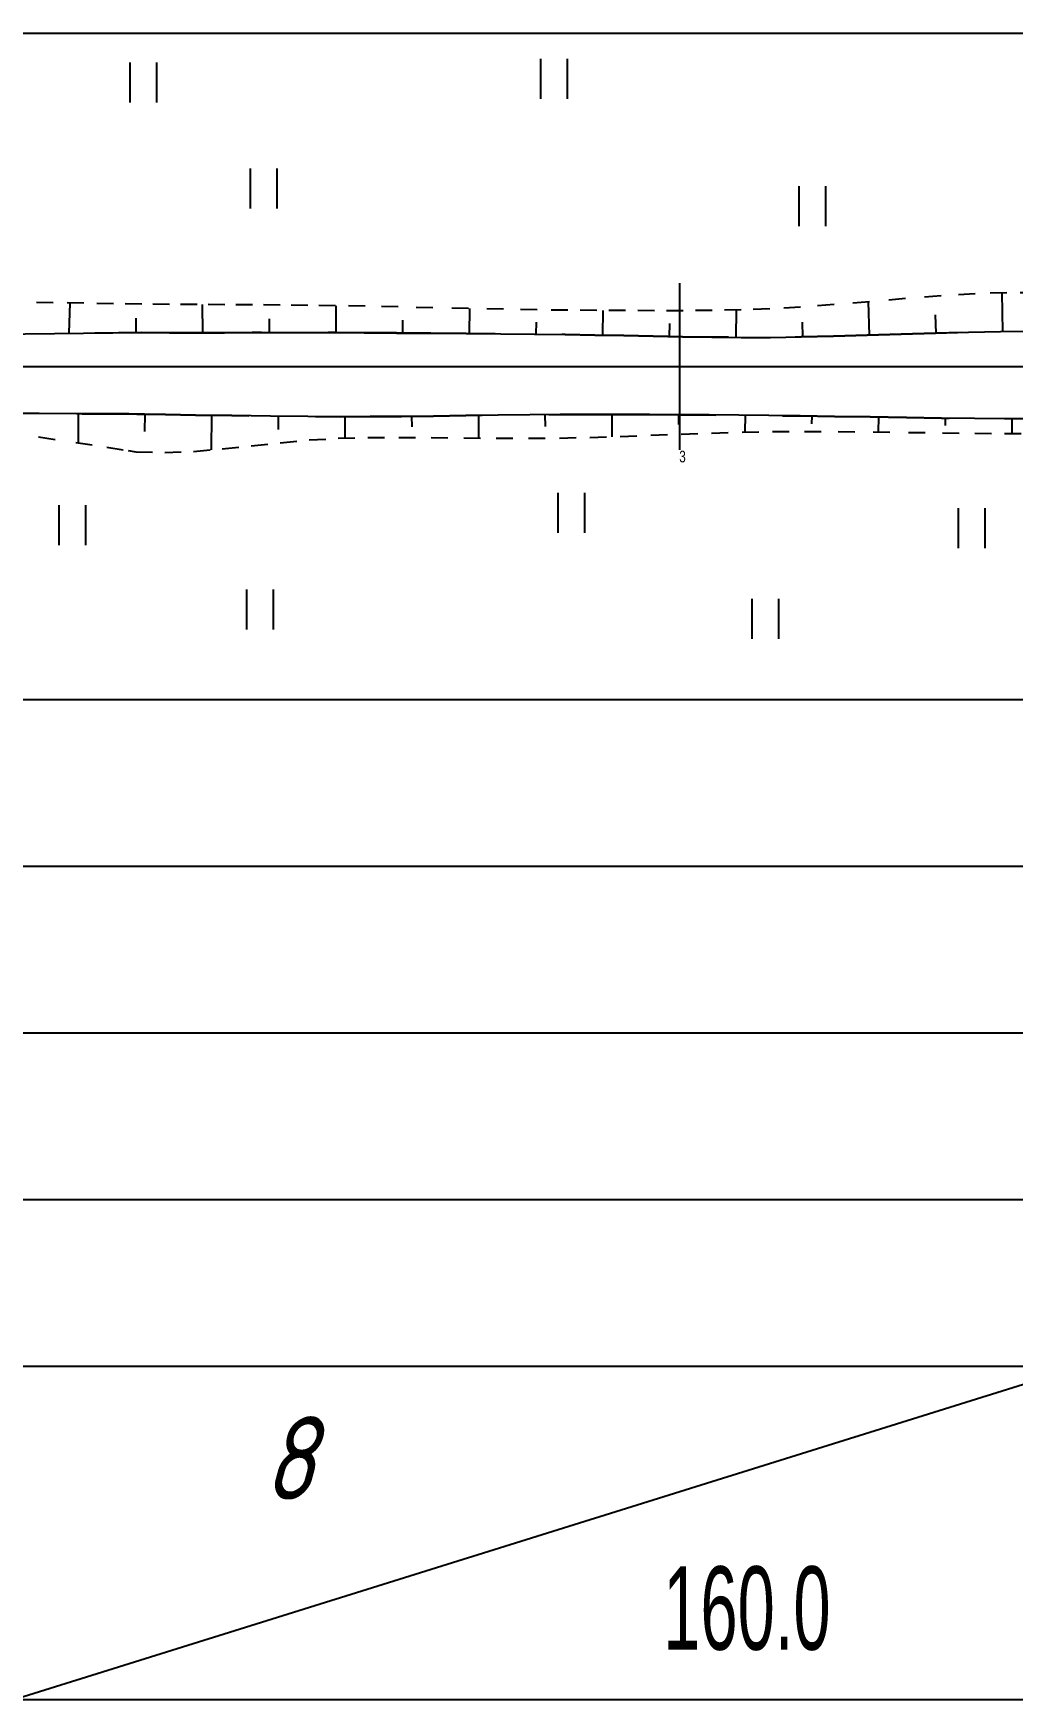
# Model space of a CAD drawing. Extents: x 2172 to 5772, y -842 to -248.
# Drawn here: x 2307.8 to 2337.2, y -662.5 to -612.5 of the extents above; entities that cross this region are included whole.
import ezdxf

# ---------------------------------------------------------------- set-up
doc = ezdxf.new("R2010")
doc.units = 0
doc.header["$MEASUREMENT"] = 0
for name, pattern in [('CONTI', [0]), ('STROT', [1.7, 0.5, -1.2]), ('TP0', [0])]:
    doc.linetypes.add(name, pattern=pattern)
doc.layers.get('0').update_dxf_attribs({"linetype": 'CONTINUOUS'})
for name, color, linetype in [('DEFAULT', 7, 'CONTI'), ('OTKOSDEFAULT', 32, 'CONTI'), ('SIT_LDEFAULT', 7, 'CONTI'), ('USLZNDEFAULT', 7, 'CONTI'), ('ОТМЕТКИ_КЮВЕТОВ', 7, 'CONTINUOUS')]:
    doc.layers.add(name, color=color, linetype=linetype)
doc.styles.add('SHRFT', font='TXT', dxfattribs={"width": 8.75})
doc.styles.add('ГОСТ', font='gost.TTF', dxfattribs={"oblique": 15, "height": 1})

# ---------------------------------------------------------------- blocks, each defined once
blk = doc.blocks.new('BL_2011')
at = {"color": 0}
for p, q in [((0, 0), (0, 6)), ((4, 0), (4, 6))]:
    blk.add_line(p, q, dxfattribs=at)

msp = doc.modelspace()

# ---------------------------------------------------------------- linework, layer by layer
at = {"linetype": 'TP0'}
for p, q in [((3107.228, -612.478), (2267.228, -612.478)), ((3107.228, -632.478), (2267.228, -632.478)), ((3107.228, -642.478), (2267.228, -642.478)), ((3107.228, -647.478), (2267.228, -647.478)), ((3107.228, -652.478), (2267.228, -652.478)), ((3107.228, -662.478), (2267.228, -662.478))]:
    msp.add_line(p, q, dxfattribs=at)
at = {"layer": 'DEFAULT', "color": 12, "linetype": 'CONTI'}
for p, q in [((2327.228, -624.979), (2327.228, -619.978)), ((2267.228, -622.478), (2362.546, -622.478))]:
    msp.add_line(p, q, dxfattribs=at)
at = {"layer": 'OTKOSDEFAULT', "color": 32, "linetype": 'STROT'}
for p, q in [((2333.99, -620.439, 43.741), (2332.911, -620.531, 43.726)), ((2335.06, -620.356, 43.756), (2333.99, -620.439, 43.741)), ((2336.083, -620.294, 43.771), (2335.06, -620.356, 43.756)), ((2337.03, -620.263, 43.784), (2336.083, -620.294, 43.771)), ((2337.928, -620.266, 43.789), (2337.03, -620.263, 43.784)), ((2308.435, -620.561, 43.449), (2307.496, -620.547, 43.435)), ((2309.353, -620.577, 43.461), (2308.435, -620.561, 43.449)), ((2310.245, -620.59, 43.474), (2309.353, -620.577, 43.461)), ((2311.097, -620.602, 43.486), (2310.245, -620.59, 43.474)), ((2311.927, -620.61, 43.497), (2311.097, -620.602, 43.486)), ((2312.756, -620.616, 43.507), (2311.927, -620.61, 43.497)), ((2313.584, -620.621, 43.518), (2312.756, -620.616, 43.507)), ((2314.415, -620.627, 43.529), (2313.584, -620.621, 43.518)), ((2315.244, -620.633, 43.54), (2314.415, -620.627, 43.529)), ((2316.074, -620.641, 43.55), (2315.244, -620.633, 43.54)), ((2316.903, -620.652, 43.561), (2316.074, -620.641, 43.55)), ((2317.791, -620.667, 43.571), (2316.903, -620.652, 43.561)), ((2318.776, -620.688, 43.582), (2317.791, -620.667, 43.571)), ((2319.821, -620.712, 43.593), (2318.776, -620.688, 43.582)), ((2320.888, -620.735, 43.605), (2319.821, -620.712, 43.593)), ((2321.943, -620.757, 43.617), (2320.888, -620.735, 43.605)), ((2322.948, -620.775, 43.628), (2321.943, -620.757, 43.617)), ((2323.869, -620.785, 43.638), (2322.948, -620.775, 43.628)), ((2324.734, -620.793, 43.644), (2323.869, -620.785, 43.638)), ((2325.6, -620.798, 43.651), (2324.734, -620.793, 43.644)), ((2326.466, -620.801, 43.657), (2325.6, -620.798, 43.651)), ((2327.331, -620.8, 43.664), (2326.466, -620.801, 43.657)), ((2328.197, -620.792, 43.67), (2327.331, -620.8, 43.664)), ((2329.063, -620.774, 43.677), (2328.197, -620.792, 43.67)), ((2329.927, -620.746, 43.683), (2329.063, -620.774, 43.677)), ((2330.846, -620.697, 43.696), (2329.927, -620.746, 43.683)), ((2331.852, -620.619, 43.711), (2330.846, -620.697, 43.696)), ((2332.911, -620.531, 43.726), (2331.852, -620.619, 43.711)), ((2306.809, -624.428, 43.444), (2307.998, -624.588, 43.435)), ((2327.268, -624.504, 43.669), (2328.181, -624.471, 43.678)), ((2328.181, -624.471, 43.678), (2329.094, -624.444, 43.688)), ((2329.094, -624.444, 43.688), (2330.006, -624.428, 43.698)), ((2330.006, -624.428, 43.698), (2330.96, -624.424, 43.699)), ((2330.96, -624.424, 43.699), (2331.977, -624.428, 43.7)), ((2331.977, -624.428, 43.7), (2333.026, -624.437, 43.701)), ((2333.026, -624.437, 43.701), (2334.08, -624.452, 43.703)), ((2334.08, -624.452, 43.703), (2335.104, -624.465, 43.704)), ((2335.104, -624.465, 43.704), (2336.074, -624.477, 43.705)), ((2336.074, -624.477, 43.705), (2336.958, -624.485, 43.706)), ((2336.958, -624.485, 43.706), (2337.788, -624.488, 43.712)), ((2307.998, -624.588, 43.435), (2309.112, -624.751, 43.427)), ((2309.112, -624.751, 43.427), (2310.042, -624.895, 43.42)), ((2310.042, -624.895, 43.42), (2310.681, -624.998, 43.415)), ((2310.681, -624.998, 43.415), (2310.919, -625.038, 43.414)), ((2312.643, -625.021, 43.452), (2313.508, -624.949, 43.471)), ((2313.508, -624.949, 43.471), (2314.375, -624.857, 43.491)), ((2314.375, -624.857, 43.491), (2315.243, -624.761, 43.51)), ((2315.243, -624.761, 43.51), (2316.109, -624.679, 43.53)), ((2316.109, -624.679, 43.53), (2316.977, -624.629, 43.549)), ((2316.977, -624.629, 43.549), (2317.869, -624.609, 43.56)), ((2317.869, -624.609, 43.56), (2318.804, -624.605, 43.571)), ((2318.804, -624.605, 43.571), (2319.768, -624.608, 43.583)), ((2319.768, -624.608, 43.583), (2320.746, -624.618, 43.595)), ((2320.746, -624.618, 43.595), (2321.722, -624.625, 43.607)), ((2321.722, -624.625, 43.607), (2322.685, -624.629, 43.618)), ((2322.685, -624.629, 43.618), (2323.616, -624.621, 43.63)), ((2323.616, -624.621, 43.63), (2324.529, -624.601, 43.639)), ((2324.529, -624.601, 43.639), (2325.442, -624.572, 43.649)), ((2325.442, -624.572, 43.649), (2326.355, -624.539, 43.659)), ((2326.355, -624.539, 43.659), (2327.268, -624.504, 43.669)), ((2310.919, -625.038, 43.414), (2311.779, -625.057, 43.433)), ((2311.779, -625.057, 43.433), (2312.643, -625.021, 43.452))]:
    msp.add_line(p, q, dxfattribs=at)
at = {"layer": 'OTKOSDEFAULT', "color": 32}
for p, q in [((2336.913, -621.428), (2336.893, -620.267)), ((2308.92, -621.479), (2308.941, -620.569)), ((2312.919, -621.463), (2312.918, -620.617)), ((2316.92, -621.457), (2316.924, -620.651)), ((2320.919, -621.489), (2320.926, -620.735)), ((2324.918, -621.534), (2324.931, -620.793)), ((2328.917, -621.6), (2328.921, -620.777)), ((2332.915, -621.536), (2332.886, -620.533)), ((2334.913, -621.476), (2334.896, -620.923)), ((2306.32, -621.508, 43.647), (2311.098, -621.454, 43.58)), ((2310.92, -621.456), (2310.92, -621.028)), ((2311.098, -621.454, 43.58), (2311.923, -621.461, 43.592)), ((2311.923, -621.461, 43.592), (2312.749, -621.463, 43.604)), ((2312.749, -621.463, 43.604), (2313.575, -621.461, 43.616)), ((2313.575, -621.461, 43.616), (2314.401, -621.458, 43.629)), ((2314.401, -621.458, 43.629), (2315.226, -621.457, 43.641)), ((2314.92, -621.458), (2314.918, -621.045)), ((2315.226, -621.457, 43.641), (2316.053, -621.456, 43.653)), ((2316.053, -621.456, 43.653), (2316.878, -621.457, 43.665)), ((2316.878, -621.457, 43.665), (2317.759, -621.462, 43.668)), ((2317.759, -621.462, 43.668), (2318.734, -621.47, 43.672)), ((2318.734, -621.47, 43.672), (2319.763, -621.478, 43.675)), ((2318.919, -621.472), (2318.923, -621.082)), ((2319.763, -621.478, 43.675), (2320.818, -621.488, 43.679)), ((2320.818, -621.488, 43.679), (2321.862, -621.497, 43.683)), ((2321.862, -621.497, 43.683), (2322.864, -621.507, 43.686)), ((2322.921, -621.507), (2322.924, -621.141)), ((2326.919, -621.574), (2326.925, -621.187)), ((2330.916, -621.588), (2330.908, -621.141)), ((2333.867, -621.507, 43.768), (2334.89, -621.477, 43.777)), ((2334.89, -621.477, 43.777), (2335.887, -621.449, 43.786)), ((2335.887, -621.449, 43.786), (2336.842, -621.429, 43.794)), ((2336.842, -621.429, 43.794), (2337.767, -621.415, 43.8)), ((2322.864, -621.507, 43.686), (2323.793, -621.517, 43.689)), ((2323.793, -621.517, 43.689), (2324.673, -621.53, 43.696)), ((2324.673, -621.53, 43.696), (2325.551, -621.546, 43.702)), ((2325.551, -621.546, 43.702), (2326.43, -621.564, 43.708)), ((2326.43, -621.564, 43.708), (2327.311, -621.581, 43.714)), ((2327.311, -621.581, 43.714), (2328.189, -621.595, 43.72)), ((2328.189, -621.595, 43.72), (2329.069, -621.602, 43.726)), ((2329.069, -621.602, 43.726), (2329.948, -621.6, 43.732)), ((2329.948, -621.6, 43.732), (2330.861, -621.588, 43.74)), ((2330.861, -621.588, 43.74), (2331.834, -621.565, 43.749)), ((2331.834, -621.565, 43.749), (2332.842, -621.538, 43.758)), ((2332.842, -621.538, 43.758), (2333.867, -621.507, 43.768)), ((2308.016, -623.889, 43.505), (2306.825, -623.885, 43.515)), ((2309.133, -623.894, 43.496), (2308.016, -623.889, 43.505)), ((2310.068, -623.898, 43.488), (2309.133, -623.894, 43.496)), ((2309.185, -623.894), (2309.181, -624.763)), ((2310.709, -623.9, 43.482), (2310.068, -623.898, 43.488)), ((2310.947, -623.902, 43.48), (2310.709, -623.9, 43.482)), ((2311.179, -623.905, 43.486), (2310.947, -623.902, 43.48)), ((2311.185, -623.905), (2311.176, -624.424)), ((2311.8, -623.917, 43.5), (2311.179, -623.905, 43.486)), ((2312.707, -623.932, 43.521), (2311.8, -623.917, 43.5)), ((2313.793, -623.949, 43.546), (2312.707, -623.932, 43.521)), ((2313.186, -623.939), (2313.17, -624.977)), ((2314.949, -623.966, 43.572), (2313.793, -623.949, 43.546)), ((2316.072, -623.978, 43.598), (2314.949, -623.966, 43.572)), ((2315.185, -623.969), (2315.181, -624.369)), ((2317.05, -623.983, 43.62), (2316.072, -623.978, 43.598)), ((2317.945, -623.98, 43.63), (2317.05, -623.983, 43.62)), ((2317.186, -623.981), (2317.185, -624.624)), ((2318.881, -623.972, 43.64), (2317.945, -623.98, 43.63)), ((2319.843, -623.961, 43.651), (2318.881, -623.972, 43.64)), ((2319.185, -623.969), (2319.188, -624.289)), ((2320.813, -623.947, 43.661), (2319.843, -623.961, 43.651)), ((2321.781, -623.935, 43.672), (2320.813, -623.947, 43.661)), ((2321.185, -623.942), (2321.194, -624.622)), ((2322.729, -623.924, 43.682), (2321.781, -623.935, 43.672)), ((2323.642, -623.918, 43.692), (2322.729, -623.924, 43.682)), ((2323.183, -623.922), (2323.185, -624.274)), ((2324.536, -623.917, 43.7), (2323.642, -623.918, 43.692)), ((2325.428, -623.917, 43.709), (2324.536, -623.917, 43.7)), ((2325.185, -623.917), (2325.184, -624.581)), ((2326.321, -623.92, 43.717), (2325.428, -623.917, 43.709)), ((2327.213, -623.925, 43.726), (2326.321, -623.92, 43.717)), ((2327.183, -623.924), (2327.182, -624.217)), ((2328.107, -623.93, 43.735), (2327.213, -623.925, 43.726)), ((2329, -623.939, 43.743), (2328.107, -623.93, 43.735)), ((2329.892, -623.946, 43.752), (2329, -623.939, 43.743)), ((2329.183, -623.94), (2329.177, -624.443)), ((2330.838, -623.957, 43.752), (2329.892, -623.946, 43.752)), ((2331.865, -623.972, 43.751), (2330.838, -623.957, 43.752)), ((2331.182, -623.961), (2331.178, -624.193)), ((2332.937, -623.989, 43.751), (2331.865, -623.972, 43.751)), ((2334.02, -624.007, 43.751), (2332.937, -623.989, 43.751)), ((2333.182, -623.993), (2333.175, -624.44)), ((2335.075, -624.023, 43.751), (2334.02, -624.007, 43.751)), ((2336.067, -624.036, 43.751), (2335.075, -624.023, 43.751)), ((2335.184, -624.024), (2335.181, -624.245)), ((2336.96, -624.043, 43.751), (2336.067, -624.036, 43.751)), ((2337.792, -624.044, 43.761), (2336.96, -624.043, 43.751)), ((2337.184, -624.043), (2337.183, -624.486))]:
    msp.add_line(p, q, dxfattribs=at)
at = {"layer": 'SIT_LDEFAULT', "color": 7}
for p, q in [((2311.098, -621.454), (2309.686, -621.47)), ((2311.924, -621.463), (2311.098, -621.456)), ((2312.749, -621.463), (2311.923, -621.461)), ((2313.575, -621.461), (2312.749, -621.463)), ((2314.401, -621.458), (2313.575, -621.461)), ((2314.685, -621.458), (2314.401, -621.458)), ((2316.878, -621.457), (2316.685, -621.458)), ((2317.759, -621.462), (2316.878, -621.457)), ((2318.733, -621.468), (2317.759, -621.46)), ((2319.763, -621.478), (2318.734, -621.47)), ((2320.818, -621.488), (2319.763, -621.478)), ((2321.687, -621.496), (2320.818, -621.488)), ((2334.89, -621.477), (2333.867, -621.507)), ((2335.685, -621.454), (2334.89, -621.477)), ((2323.793, -621.517), (2323.686, -621.515)), ((2324.673, -621.53), (2323.793, -621.517)), ((2325.551, -621.546), (2324.673, -621.53)), ((2326.43, -621.564), (2325.551, -621.546)), ((2327.311, -621.581), (2326.43, -621.564)), ((2328.189, -621.595), (2327.311, -621.581)), ((2328.685, -621.598), (2328.189, -621.595)), ((2330.861, -621.588), (2330.684, -621.59)), ((2331.834, -621.565), (2330.861, -621.588)), ((2332.842, -621.538), (2331.834, -621.565)), ((2333.867, -621.507), (2332.842, -621.538)), ((2309.305, -623.894), (2310.068, -623.898)), ((2310.068, -623.898), (2310.709, -623.9)), ((2310.708, -623.898), (2310.946, -623.9)), ((2310.947, -623.902), (2311.179, -623.905)), ((2311.179, -623.905), (2311.8, -623.917)), ((2311.8, -623.917), (2312.707, -623.932)), ((2312.707, -623.932), (2313.793, -623.949)), ((2313.793, -623.949), (2314.304, -623.956)), ((2316.304, -623.979), (2317.05, -623.983)), ((2317.05, -623.983), (2317.945, -623.98)), ((2317.945, -623.98), (2318.881, -623.972)), ((2318.881, -623.972), (2319.843, -623.961)), ((2319.843, -623.961), (2320.813, -623.947)), ((2320.813, -623.947), (2321.304, -623.94)), ((2323.302, -623.92), (2323.642, -623.918)), ((2323.642, -623.918), (2324.536, -623.917)), ((2324.536, -623.917), (2325.428, -623.917)), ((2325.428, -623.917), (2326.321, -623.92)), ((2326.321, -623.92), (2327.213, -623.925)), ((2327.213, -623.925), (2328.107, -623.93)), ((2328.107, -623.93), (2328.303, -623.933)), ((2330.303, -623.952), (2330.838, -623.957)), ((2330.838, -623.957), (2331.865, -623.972)), ((2331.865, -623.972), (2332.937, -623.989)), ((2332.937, -623.989), (2334.02, -624.007)), ((2334.02, -624.007), (2335.075, -624.023)), ((2335.075, -624.023), (2335.302, -624.026))]:
    msp.add_line(p, q, dxfattribs=at)
at = {"layer": 'SIT_LDEFAULT', "linetype": 'TP0'}
msp.add_line((3107.228, -637.478), (2267.228, -637.478), dxfattribs=at)
at = {"layer": 'ОТМЕТКИ_КЮВЕТОВ'}
msp.add_line((2307.228, -662.478), (2339.228, -652.478), dxfattribs=at)

# ---------------------------------------------------------------- block references
at = {"layer": 'USLZNDEFAULT', "color": 7, "xscale": 0.1999999999998181, "yscale": 0.1999999999999318, "zscale": 0.1999999999999034}
for p in [(2310.741, -614.55), (2323.054, -614.444), (2314.35, -617.733), (2330.803, -618.263), (2323.575, -627.461), (2308.611, -627.831), (2335.587, -627.93), (2314.242, -630.363), (2329.393, -630.65)]:
    msp.add_blockref('BL_2011', p, dxfattribs=at)

# ---------------------------------------------------------------- texts
at = {"layer": 'DEFAULT', "color": 12, "style": 'SHRFT', "width": 0.75}
msp.add_text('3', height=0.35, dxfattribs=at).set_placement((2327.21, -625.351))
at = {"layer": 'ОТМЕТКИ_КЮВЕТОВ', "style": 'ГОСТ', "oblique": 15}
msp.add_text('8', height=2.5, dxfattribs=at).set_placement((2314.728, -656.478))
at = {"layer": 'ОТМЕТКИ_КЮВЕТОВ', "width": 0.6}
msp.add_text('160.0', height=2.5, dxfattribs=at).set_placement((2326.728, -660.978))

doc.saveas('drawing.dxf')
